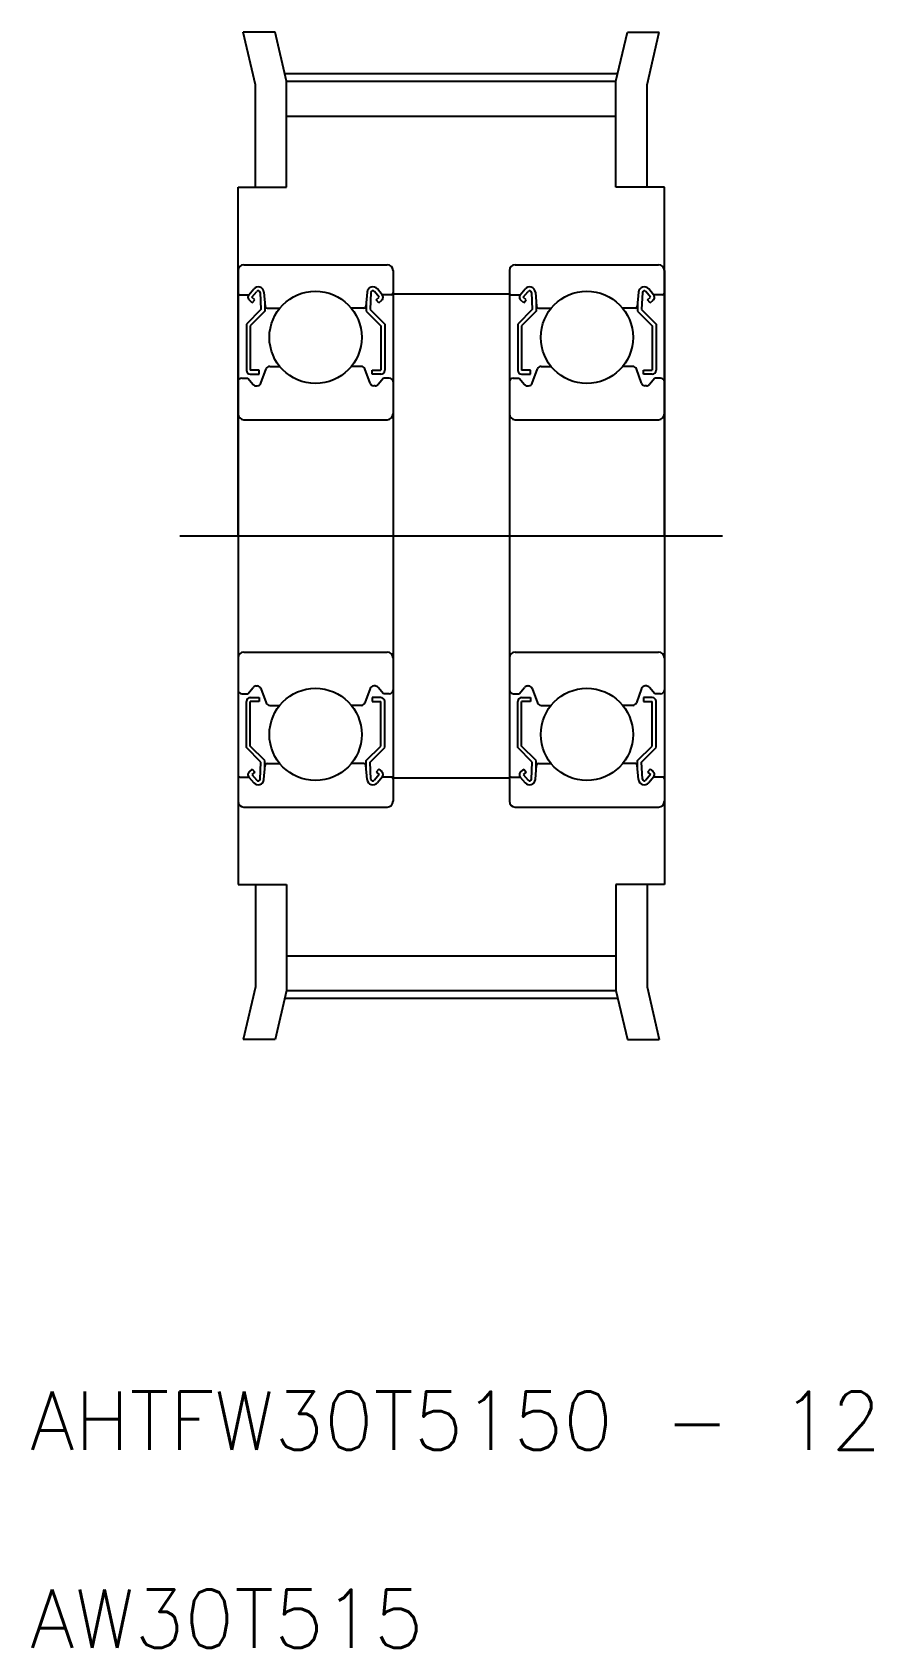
# Model space of a CAD drawing. Extents: x 22 to 65.4, y 0.3 to 83.7.
import ezdxf
from ezdxf.enums import TextEntityAlignment as Align

# ---------------------------------------------------------------- set-up
doc = ezdxf.new("R2010")
doc.units = 0
doc.linetypes.add('CENTER', pattern=[50.8, 31.75, -6.35, 6.35, -6.35])
doc.layers.get('0').update_dxf_attribs({"linetype": 'CONTINUOUS'})
doc.layers.add('CENTER', color=1, linetype='CONTINUOUS')
doc.styles.get("Standard").update_dxf_attribs({"font": 'txt.shx', "bigfont": 'bigfont.shx'})

msp = doc.modelspace()

# ---------------------------------------------------------------- linework, layer by layer
at = {"color": 7, "linetype": 'CONTINUOUS'}
for p, q in [((34.5, 83.718), (32.857, 83.718)), ((33.492, 81.008), (32.857, 83.718)), ((35.092, 81.193), (34.5, 83.718)), ((52.092, 81.193), (52.684, 83.718)), ((52.684, 83.718), (54.328, 83.718)), ((53.692, 81.008), (54.328, 83.718)), ((33.492, 75.718), (33.492, 81.008)), ((35.092, 81.193), (52.092, 81.193)), ((35.092, 75.718), (35.092, 81.193)), ((52.092, 75.718), (52.092, 81.193)), ((53.692, 75.718), (53.692, 81.008)), ((35.092, 79.393), (52.092, 79.393)), ((32.592, 57.718), (32.592, 75.718)), ((32.592, 75.718), (35.092, 75.718)), ((54.592, 75.718), (52.092, 75.718)), ((54.592, 57.718), (54.592, 75.718)), ((32.592, 71.418), (32.592, 44.018)), ((32.892, 71.718), (40.292, 71.718)), ((40.592, 71.418), (40.592, 44.018)), ((46.592, 71.418), (46.592, 44.018)), ((46.892, 71.718), (54.292, 71.718)), ((54.592, 71.418), (54.592, 44.018)), ((32.692, 70.168), (33.152, 70.168)), ((33.152, 70.168), (33.402, 70.466)), ((33.305, 70.039), (33.556, 70.338)), ((33.732, 70.278), (33.775, 69.401)), ((33.931, 70.299), (33.995, 69.56)), ((39.254, 70.299), (39.189, 69.56)), ((39.452, 70.278), (39.409, 69.401)), ((39.879, 70.039), (39.629, 70.338)), ((40.032, 70.168), (39.783, 70.466)), ((40.492, 70.168), (40.032, 70.168)), ((40.592, 70.218), (46.592, 70.218)), ((46.692, 70.168), (47.152, 70.168)), ((47.152, 70.168), (47.402, 70.466)), ((47.305, 70.039), (47.556, 70.338)), ((47.732, 70.278), (47.775, 69.401)), ((47.931, 70.299), (47.995, 69.56)), ((53.254, 70.299), (53.189, 69.56)), ((53.452, 70.278), (53.409, 69.401)), ((53.879, 70.039), (53.629, 70.338)), ((54.032, 70.168), (53.783, 70.466)), ((54.492, 70.168), (54.032, 70.168)), ((33.775, 69.401), (33.025, 68.651)), ((33.33, 69.758), (33.177, 69.886)), ((33.975, 69.318), (33.225, 68.568)), ((33.458, 69.911), (33.305, 70.039)), ((33.33, 69.758), (33.458, 69.911)), ((33.975, 69.788), (33.975, 69.318)), ((34.095, 69.468), (34.743, 69.468)), ((39.09, 69.468), (38.442, 69.468)), ((39.209, 69.788), (39.209, 69.318)), ((39.209, 69.318), (39.959, 68.568)), ((39.409, 69.401), (40.159, 68.651)), ((39.726, 69.911), (39.879, 70.039)), ((39.854, 69.758), (39.726, 69.911)), ((39.854, 69.758), (40.007, 69.886)), ((47.775, 69.401), (47.025, 68.651)), ((47.33, 69.758), (47.177, 69.886)), ((47.975, 69.318), (47.225, 68.568)), ((47.458, 69.911), (47.305, 70.039)), ((47.33, 69.758), (47.458, 69.911)), ((47.975, 69.788), (47.975, 69.318)), ((48.095, 69.468), (48.743, 69.468)), ((53.09, 69.468), (52.442, 69.468)), ((53.209, 69.788), (53.209, 69.318)), ((53.209, 69.318), (53.959, 68.568)), ((53.409, 69.401), (54.159, 68.651)), ((53.726, 69.911), (53.879, 70.039)), ((53.854, 69.758), (53.726, 69.911)), ((53.854, 69.758), (54.007, 69.886)), ((33.025, 68.651), (33.025, 66.268)), ((33.225, 68.568), (33.225, 66.268)), ((39.959, 68.568), (39.959, 66.268)), ((40.159, 68.651), (40.159, 66.268)), ((47.025, 68.651), (47.025, 66.268)), ((47.225, 68.568), (47.225, 66.268)), ((53.959, 68.568), (53.959, 66.268)), ((54.159, 68.651), (54.159, 66.268)), ((33.675, 66.268), (33.225, 66.268)), ((33.225, 66.068), (33.675, 66.068)), ((33.675, 66.068), (33.675, 66.268)), ((33.774, 65.6), (34.042, 66.337)), ((34.23, 66.468), (34.743, 66.468)), ((38.954, 66.468), (38.442, 66.468)), ((39.41, 65.6), (39.142, 66.337)), ((39.509, 66.268), (39.959, 66.268)), ((39.509, 66.068), (39.509, 66.268)), ((39.959, 66.068), (39.509, 66.068)), ((47.675, 66.268), (47.225, 66.268)), ((47.225, 66.068), (47.675, 66.068)), ((47.675, 66.068), (47.675, 66.268)), ((47.774, 65.6), (48.042, 66.337)), ((48.23, 66.468), (48.743, 66.468)), ((52.954, 66.468), (52.442, 66.468)), ((53.41, 65.6), (53.142, 66.337)), ((53.509, 66.068), (53.509, 66.268)), ((53.509, 66.268), (53.959, 66.268)), ((53.959, 66.068), (53.509, 66.068)), ((32.792, 65.868), (33.092, 65.868)), ((33.092, 65.868), (33.368, 65.54)), ((33.521, 65.468), (33.586, 65.468)), ((39.663, 65.468), (39.598, 65.468)), ((40.092, 65.868), (39.817, 65.54)), ((40.392, 65.868), (40.092, 65.868)), ((46.792, 65.868), (47.092, 65.868)), ((47.092, 65.868), (47.368, 65.54)), ((47.521, 65.468), (47.586, 65.468)), ((53.663, 65.468), (53.598, 65.468)), ((54.092, 65.868), (53.817, 65.54)), ((54.392, 65.868), (54.092, 65.868)), ((32.892, 63.718), (40.292, 63.718)), ((46.892, 63.718), (54.292, 63.718)), ((32.592, 57.718), (32.592, 39.718)), ((54.592, 57.718), (54.592, 39.718)), ((32.892, 51.718), (40.292, 51.718)), ((46.892, 51.718), (54.292, 51.718)), ((32.792, 49.568), (33.092, 49.568)), ((33.092, 49.568), (33.368, 49.897)), ((33.225, 49.368), (33.675, 49.368)), ((33.521, 49.968), (33.586, 49.968)), ((33.675, 49.368), (33.675, 49.168)), ((33.774, 49.837), (34.042, 49.1)), ((39.41, 49.837), (39.142, 49.1)), ((39.509, 49.368), (39.509, 49.168)), ((39.959, 49.368), (39.509, 49.368)), ((39.663, 49.968), (39.598, 49.968)), ((40.092, 49.568), (39.817, 49.897)), ((40.392, 49.568), (40.092, 49.568)), ((46.792, 49.568), (47.092, 49.568)), ((47.092, 49.568), (47.368, 49.897)), ((47.225, 49.368), (47.675, 49.368)), ((47.521, 49.968), (47.586, 49.968)), ((47.675, 49.368), (47.675, 49.168)), ((47.774, 49.837), (48.042, 49.1)), ((53.41, 49.837), (53.142, 49.1)), ((53.959, 49.368), (53.509, 49.368)), ((53.509, 49.368), (53.509, 49.168)), ((53.663, 49.968), (53.598, 49.968)), ((54.092, 49.568), (53.817, 49.897)), ((54.392, 49.568), (54.092, 49.568)), ((33.025, 46.785), (33.025, 49.168)), ((33.225, 46.868), (33.225, 49.168)), ((33.675, 49.168), (33.225, 49.168)), ((34.23, 48.968), (34.743, 48.968)), ((34.358, 48.968), (34.358, 48.968)), ((34.487, 48.968), (34.487, 48.968)), ((38.954, 48.968), (38.442, 48.968)), ((39.509, 49.168), (39.959, 49.168)), ((39.959, 46.868), (39.959, 49.168)), ((40.159, 46.785), (40.159, 49.168)), ((47.025, 46.785), (47.025, 49.168)), ((47.675, 49.168), (47.225, 49.168)), ((47.225, 46.868), (47.225, 49.168)), ((48.23, 48.968), (48.743, 48.968)), ((48.358, 48.968), (48.358, 48.968)), ((48.487, 48.968), (48.487, 48.968)), ((52.954, 48.968), (52.442, 48.968)), ((53.509, 49.168), (53.959, 49.168)), ((53.959, 46.868), (53.959, 49.168)), ((54.159, 46.785), (54.159, 49.168)), ((33.775, 46.035), (33.025, 46.785)), ((33.975, 46.118), (33.225, 46.868)), ((39.209, 46.118), (39.959, 46.868)), ((39.409, 46.035), (40.159, 46.785)), ((47.775, 46.035), (47.025, 46.785)), ((47.975, 46.118), (47.225, 46.868)), ((53.209, 46.118), (53.959, 46.868)), ((53.409, 46.035), (54.159, 46.785)), ((33.732, 45.158), (33.775, 46.035)), ((33.931, 45.137), (33.995, 45.877)), ((33.975, 45.648), (33.975, 46.118)), ((34.095, 45.968), (34.743, 45.968)), ((39.09, 45.968), (38.442, 45.968)), ((39.254, 45.137), (39.189, 45.877)), ((39.209, 45.648), (39.209, 46.118)), ((39.452, 45.158), (39.409, 46.035)), ((47.732, 45.158), (47.775, 46.035)), ((47.931, 45.137), (47.995, 45.877)), ((47.975, 45.648), (47.975, 46.118)), ((48.095, 45.968), (48.743, 45.968)), ((53.09, 45.968), (52.442, 45.968)), ((53.254, 45.137), (53.189, 45.877)), ((53.209, 45.648), (53.209, 46.118)), ((53.452, 45.158), (53.409, 46.035)), ((32.692, 45.268), (33.152, 45.268)), ((33.152, 45.268), (33.402, 44.971)), ((33.33, 45.678), (33.177, 45.55)), ((33.458, 45.525), (33.305, 45.397)), ((33.305, 45.397), (33.556, 45.099)), ((33.33, 45.678), (33.458, 45.525)), ((39.879, 45.397), (39.629, 45.099)), ((39.854, 45.678), (39.726, 45.525)), ((39.726, 45.525), (39.879, 45.397)), ((40.032, 45.268), (39.783, 44.971)), ((39.854, 45.678), (40.007, 45.55)), ((40.492, 45.268), (40.032, 45.268)), ((40.592, 45.218), (46.592, 45.218)), ((46.692, 45.268), (47.152, 45.268)), ((47.152, 45.268), (47.402, 44.971)), ((47.33, 45.678), (47.177, 45.55)), ((47.458, 45.525), (47.305, 45.397)), ((47.305, 45.397), (47.556, 45.099)), ((47.33, 45.678), (47.458, 45.525)), ((53.879, 45.397), (53.629, 45.099)), ((53.854, 45.678), (53.726, 45.525)), ((53.726, 45.525), (53.879, 45.397)), ((54.032, 45.268), (53.783, 44.971)), ((53.854, 45.678), (54.007, 45.55)), ((54.492, 45.268), (54.032, 45.268)), ((32.892, 43.718), (40.292, 43.718)), ((46.892, 43.718), (54.292, 43.718)), ((32.592, 39.718), (35.092, 39.718)), ((33.492, 39.718), (33.492, 34.428)), ((35.092, 39.718), (35.092, 34.243)), ((52.092, 39.718), (52.092, 34.243)), ((54.592, 39.718), (52.092, 39.718)), ((53.692, 39.718), (53.692, 34.428)), ((35.092, 36.043), (52.092, 36.043)), ((33.492, 34.428), (32.857, 31.718)), ((35.092, 34.243), (34.5, 31.718)), ((35.092, 34.243), (52.092, 34.243)), ((52.092, 34.243), (52.684, 31.718)), ((53.692, 34.428), (54.328, 31.718)), ((34.5, 31.718), (32.857, 31.718)), ((52.684, 31.718), (54.328, 31.718))]:
    msp.add_line(p, q, dxfattribs=at)
for centre in [(36.592, 67.968), (50.592, 67.968), (36.592, 47.468), (50.592, 47.468)]:
    msp.add_circle(centre, 2.381, dxfattribs=at)
for centre, radius, start, end in [((32.892, 71.418), 0.3, 90, 180), ((40.292, 71.418), 0.3, 0, 90), ((46.892, 71.418), 0.3, 90, 180), ((54.292, 71.418), 0.3, 0, 90), ((32.692, 70.268), 0.1, 180, 270), ((33.305, 70.04), 0.2, 140.00197, 230.08631), ((33.632, 70.273), 0.3, 4.99676, 140.00197), ((33.632, 70.273), 0.1, 2.81979, 140.00215), ((39.553, 70.273), 0.3, 39.99803, 175.00324), ((39.552, 70.273), 0.1, 39.99785, 177.18021), ((39.879, 70.04), 0.2, 309.91369, 39.99803), ((40.492, 70.268), 0.1, 270, 0), ((46.692, 70.268), 0.1, 180, 270), ((47.305, 70.04), 0.2, 140.00197, 230.08631), ((47.632, 70.273), 0.3, 4.99676, 140.00197), ((47.632, 70.273), 0.1, 2.81979, 140.00215), ((53.553, 70.273), 0.3, 39.99803, 175.00324), ((53.552, 70.273), 0.1, 39.99785, 177.18021), ((53.879, 70.04), 0.2, 309.91369, 39.99803), ((54.492, 70.268), 0.1, 270, 0), ((34.095, 69.568), 0.1, 184.99676, 269.99912), ((39.09, 69.568), 0.1, 270.00088, 355.00324), ((48.095, 69.568), 0.1, 184.99676, 269.99912), ((53.09, 69.568), 0.1, 270.00088, 355.00324), ((33.225, 66.268), 0.2, 180, 270), ((34.23, 66.268), 0.2, 90, 159.99165), ((38.954, 66.268), 0.2, 20.00835, 90), ((39.959, 66.268), 0.2, 270, 0), ((47.225, 66.268), 0.2, 180, 270), ((48.23, 66.268), 0.2, 90, 159.99165), ((52.954, 66.268), 0.2, 20.00835, 90), ((53.959, 66.268), 0.2, 270, 0), ((32.792, 65.668), 0.2, 90, 180), ((33.521, 65.668), 0.2, 219.9952, 270), ((33.586, 65.668), 0.2, 270, 339.99165), ((39.598, 65.668), 0.2, 200.00835, 270), ((39.663, 65.668), 0.2, 270, 320.0048), ((40.392, 65.668), 0.2, 0, 90), ((46.792, 65.668), 0.2, 90, 180), ((47.521, 65.668), 0.2, 219.9952, 270), ((47.586, 65.668), 0.2, 270, 339.99165), ((53.598, 65.668), 0.2, 200.00835, 270), ((53.663, 65.668), 0.2, 270, 320.0048), ((54.392, 65.668), 0.2, 0, 90), ((32.892, 64.018), 0.3, 180, 270), ((40.292, 64.018), 0.3, 270, 0), ((46.892, 64.018), 0.3, 180, 270), ((54.292, 64.018), 0.3, 270, 0), ((32.892, 51.418), 0.3, 90, 180), ((40.292, 51.418), 0.3, 0, 90), ((46.892, 51.418), 0.3, 90, 180), ((54.292, 51.418), 0.3, 0, 90), ((32.792, 49.768), 0.2, 180, 270), ((33.225, 49.168), 0.2, 90, 180), ((33.521, 49.768), 0.2, 90, 140.0048), ((33.586, 49.768), 0.2, 20.00835, 90), ((39.598, 49.768), 0.2, 90, 159.99165), ((39.663, 49.768), 0.2, 39.9952, 90), ((39.959, 49.168), 0.2, 0, 90), ((40.392, 49.768), 0.2, 270, 0), ((46.792, 49.768), 0.2, 180, 270), ((47.225, 49.168), 0.2, 90, 180), ((47.521, 49.768), 0.2, 90, 140.0048), ((47.586, 49.768), 0.2, 20.00835, 90), ((53.598, 49.768), 0.2, 90, 159.99165), ((53.663, 49.768), 0.2, 39.9952, 90), ((53.959, 49.168), 0.2, 0, 90), ((54.392, 49.768), 0.2, 270, 0), ((34.23, 49.168), 0.2, 200.00835, 270), ((38.954, 49.168), 0.2, 270, 339.99165), ((48.23, 49.168), 0.2, 200.00835, 270), ((52.954, 49.168), 0.2, 270, 339.99165), ((34.095, 45.868), 0.1, 90.00088, 175.00324), ((39.09, 45.868), 0.1, 4.99676, 89.99912), ((48.095, 45.868), 0.1, 90.00088, 175.00324), ((53.09, 45.868), 0.1, 4.99676, 89.99912), ((32.692, 45.168), 0.1, 90, 180), ((33.305, 45.397), 0.2, 129.91369, 219.99803), ((33.632, 45.164), 0.3, 219.99803, 355.00324), ((33.632, 45.163), 0.1, 219.99785, 357.18021), ((39.553, 45.164), 0.3, 184.99676, 320.00197), ((39.552, 45.163), 0.1, 182.81979, 320.00215), ((39.879, 45.397), 0.2, 320.00197, 50.08631), ((40.492, 45.168), 0.1, 0, 90), ((46.692, 45.168), 0.1, 90, 180), ((47.305, 45.397), 0.2, 129.91369, 219.99803), ((47.632, 45.164), 0.3, 219.99803, 355.00324), ((47.632, 45.163), 0.1, 219.99785, 357.18021), ((53.553, 45.164), 0.3, 184.99676, 320.00197), ((53.552, 45.163), 0.1, 182.81979, 320.00215), ((53.879, 45.397), 0.2, 320.00197, 50.08631), ((54.492, 45.168), 0.1, 0, 90), ((32.892, 44.018), 0.3, 180, 270), ((40.292, 44.018), 0.3, 270, 0), ((46.892, 44.018), 0.3, 180, 270), ((54.292, 44.018), 0.3, 270, 0)]:
    msp.add_arc(centre, radius, start, end, dxfattribs=at)
at = {"layer": 'CENTER', "color": 1, "linetype": 'CENTER'}
for p, q in [((34.998, 81.593), (52.186, 81.593)), ((29.592, 57.718), (57.592, 57.718)), ((34.998, 33.843), (52.186, 33.843))]:
    msp.add_line(p, q, dxfattribs=at)

# ---------------------------------------------------------------- texts
at = {"color": 7, "linetype": 'CONTINUOUS'}
for s, p in [('AHTFW30T5150 - 12', (21.852, 9.634)), ('AW30T515', (21.852, -0.586))]:
    msp.add_text(s, height=3, dxfattribs=at).set_placement(p, align=Align.BOTTOM_LEFT)

doc.saveas('drawing.dxf')
